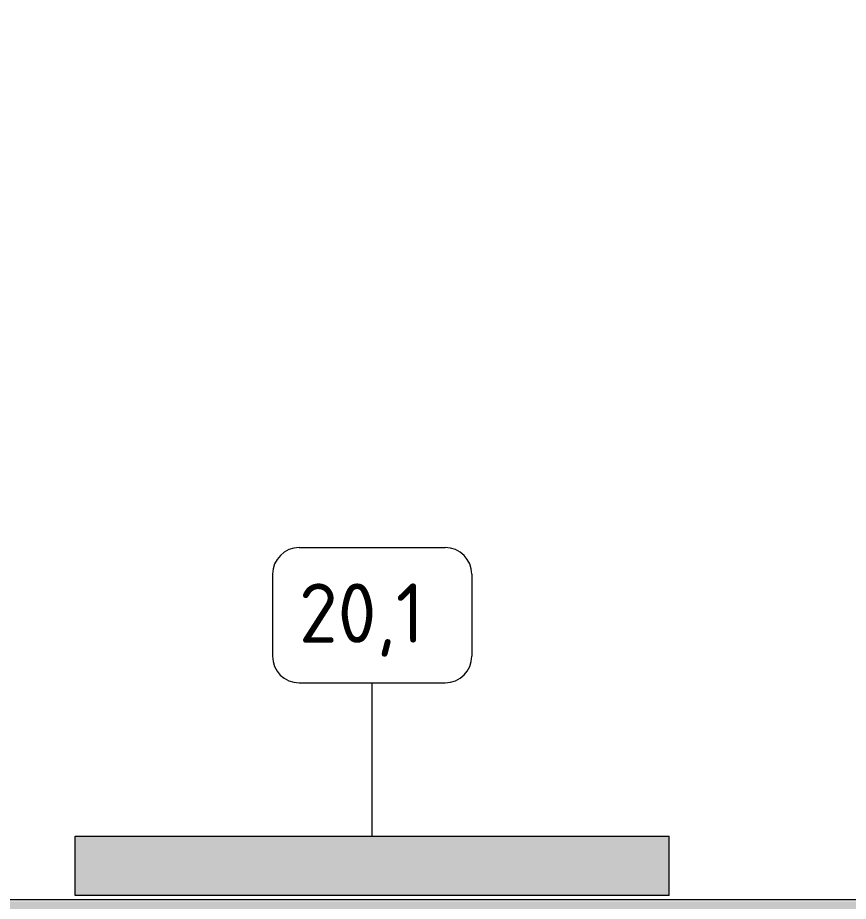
# Model space of a CAD drawing. Header units: millimetres. Extents: x 855 to 77750, y -1987 to 27400.
# Drawn here: x 68835 to 69534, y 4200 to 4944 of the extents above; entities that cross this region are included whole.
import ezdxf

# ---------------------------------------------------------------- set-up
doc = ezdxf.new("R2010")
doc.units = ezdxf.units.MM
for name, color, linetype, lineweight in [('A-WALL-PATT', 7, 'Continuous', 9), ('I-FURN-IDEN', 7, 'Continuous', 9), ('I-WALL', 7, 'Continuous', 9)]:
    doc.layers.add(name, color=color, linetype=linetype, lineweight=lineweight)
doc.layers.add('I-FURN-2', color=7, linetype='Continuous', lineweight=9, true_color=0xc0c0c0)
doc.layers.add('I-FURN-3', color=7, linetype='Continuous', lineweight=9, true_color=0x7f7f7f, transparency=0.7)
doc.styles.add('GOST Common_6', font='GOST_Common.ttf', dxfattribs={"height": 50})

# ---------------------------------------------------------------- blocks, each defined once
blk = doc.blocks.new('Подушка 500500  - Подушка 500500 -V43-Развертка 1_04-3')
at = {"layer": 'I-FURN-3'}
blk.add_hatch(color=256, dxfattribs=at).paths.add_polyline_path([(-24009.72, 4205), (-23570, 4205), (-23570, 4255), (-24070, 4255), (-24070, 4205)])
at = {"layer": 'I-FURN-2'}
for p, q in [((-24070, 4255), (-23570, 4255)), ((-24070, 4205), (-24070, 4255)), ((-23570, 4205), (-23570, 4255)), ((-23570, 4205), (-24070, 4205))]:
    blk.add_line(p, q, dxfattribs=at)
blk = doc.blocks.new('Марка_Мебель - В прямоуг_Balcon_Марка-25523697-Развертка 1_04-3')
at = {"layer": 'I-FURN-IDEN'}
for p, q in [((-24393.07, 5688.94), (-24270.33, 5688.94)), ((-24415.57, 5666.44), (-24415.57, 5597.39)), ((-24247.83, 5666.44), (-24247.83, 5597.56)), ((-24393.23, 5575.06), (-24270.33, 5575.06))]:
    blk.add_line(p, q, dxfattribs=at)
for centre, radius, start, end in [((-24393.07, 5666.44), 22.5, 90, 180), ((-24270.33, 5666.44), 22.5, 0, 90), ((-24393.23, 5597.39), 22.34, 180, 270), ((-24270.33, 5597.56), 22.5, 270, 0)]:
    blk.add_arc(centre, radius, start, end, dxfattribs=at)

msp = doc.modelspace()

# ---------------------------------------------------------------- hatches: boundary and pattern name
at = {"layer": 'A-WALL-PATT'}
h = msp.add_hatch(dxfattribs=at)
h.set_pattern_fill('FP_53', color=256, style=0, pattern_type=2)
h.set_pattern_definition([(0, (72394.7, 4200), (0, 3050), []), (90, (72394.7, 4200), (-1300, 8e-14), [])])
h.paths.add_polyline_path([(66613.67, 4200), (71094.67, 4200), (71094.67, 4205), (70983.67, 4205), (70983.67, 4255), (71094.67, 4255), (71094.67, 5000), (69453.67, 5000), (69453.67, 6300), (67840.93, 6300), (67836.57, 6282.68), (67826.4, 6267.87), (67811.58, 6258.74), (67792.58, 6255.7), (67771.97, 6258.72), (67755.98, 6267.78), (67745.05, 6282.57), (67740.36, 6300), (66756.2, 6300), (66652.56, 5020.75), (66613.67, 5020.75), (66613.67, 4260.59)])
h.paths.add_polyline_path([(72394.67, 4200), (72513.67, 4200), (72513.67, 6300), (72394.67, 6300), (72394.67, 4600), (72430.9, 4464.77), (72394.67, 4464.77), (72394.67, 4229.46)])
h.paths.add_polyline_path([(68591.69, 4205), (68183.67, 4205), (68183.67, 4255), (68683.67, 4255), (68683.67, 4205)])
h.paths.add_polyline_path([(68883.67, 4205), (68883.67, 4255), (69383.67, 4255), (69383.67, 4205), (68943.94, 4205)])
h.paths.add_polyline_path([(70783.67, 4205), (70283.67, 4205), (70283.67, 4255), (70783.67, 4255)])
h.paths.add_polyline_path([(67887.19, 4205), (67483.67, 4205), (67483.67, 4255), (67983.67, 4255), (67983.67, 4205)])
h.paths.add_polyline_path([(68889.96, 5030), (68858.57, 5030), (68858.57, 5088.86), (68697.68, 5088.86), (68697.68, 5030), (68666.29, 5030), (68666.29, 5120.25), (68685.91, 5120.25), (68699.65, 5148.73), (68709.46, 5188.79), (68715.34, 5240.42), (68717.3, 5308.61), (68717.3, 5340), (68866.42, 5340), (68866.42, 5120.25), (68889.96, 5120.25), (68889.96, 5050.14)])
h.paths.add_polyline_path([(68088.53, 5084.94), (68052.12, 5089.06), (68023.2, 5101.43), (68001.04, 5121.62), (67984.88, 5149.19), (67975.02, 5181.61), (67971.74, 5216.39), (67975.45, 5252.95), (67986.6, 5284.57), (68004.6, 5310.19), (68028.87, 5328.81), (68057.66, 5340.15), (68089.21, 5343.92), (68123.63, 5339.03), (68152.08, 5324.37), (68173.69, 5300.82), (68187.55, 5269.31), (68156.16, 5261.83), (68145.28, 5284.72), (68130.41, 5300.42), (68111.37, 5309.5), (68087.98, 5312.53), (68061.02, 5309.17), (68038.87, 5299.1), (68022.06, 5283.38), (68011.12, 5263.05), (68005.12, 5240.07), (68003.13, 5216.33), (68005.49, 5187.39), (68012.6, 5162.31), (68024.71, 5142.12), (68042.09, 5127.76), (68063.31, 5119.14), (68085.41, 5116.33), (68111.61, 5120.22), (68133.45, 5131.9), (68149.93, 5151.25), (68160.09, 5178.13), (68191.48, 5170.04), (68176.99, 5133.46), (68154.26, 5106.73), (68124.4, 5090.38), (68111.61, 5088.44)])
h.paths.add_polyline_path([(68237.16, 5084.94), (68211.1, 5088.86), (68215.02, 5120.25), (68230.04, 5116.33), (68240.66, 5118.44), (68248.22, 5124.76), (68252.75, 5138.9), (68254.26, 5164.46), (68254.26, 5340), (68407.3, 5340), (68407.3, 5088.86), (68375.91, 5088.86), (68375.91, 5308.61), (68285.66, 5308.61), (68285.66, 5180.46), (68282.01, 5123.29), (68276.36, 5107.13), (68266.71, 5095.02), (68253.5, 5087.46), (68239.44, 5085.29)])
h.paths.add_polyline_path([(67837.39, 5084.94), (67800.98, 5089.06), (67772.06, 5101.43), (67749.9, 5121.62), (67733.74, 5149.19), (67723.88, 5181.61), (67720.6, 5216.39), (67724.31, 5252.95), (67735.46, 5284.57), (67753.46, 5310.19), (67777.73, 5328.81), (67806.52, 5340.15), (67838.07, 5343.92), (67872.49, 5339.03), (67900.94, 5324.37), (67922.55, 5300.82), (67936.41, 5269.31), (67905.02, 5261.83), (67894.14, 5284.72), (67879.27, 5300.42), (67860.23, 5309.5), (67836.84, 5312.53), (67809.88, 5309.17), (67787.73, 5299.1), (67770.92, 5283.38), (67759.98, 5263.05), (67753.98, 5240.07), (67751.99, 5216.33), (67754.35, 5187.39), (67761.46, 5162.31), (67773.56, 5142.12), (67790.95, 5127.76), (67811.79, 5119.19), (67834.27, 5116.33), (67860.47, 5120.22), (67882.3, 5131.9), (67898.79, 5151.25), (67908.95, 5178.13), (67940.34, 5170.04), (67925.85, 5133.46), (67903.12, 5106.73), (67873.26, 5090.38), (67860.47, 5088.44)])
h.paths.add_polyline_path([(68973.17, 5084.94), (68944.9, 5088.86), (68944.9, 5116.33), (68969.61, 5116.33), (68979.5, 5118.08), (68987.94, 5123.32), (68996.05, 5134.77), (69004.93, 5155.14), (68911.55, 5340), (68946.31, 5340), (69021.42, 5191.25), (69088.99, 5340), (69123.45, 5340), (69018.14, 5123.32), (69013.71, 5113.97), (69002.17, 5096.28), (68989.86, 5087.77), (68979.5, 5086.01)])
h.paths.add_polyline_path([(67514.88, 5088.86), (67481.22, 5088.86), (67481.22, 5340), (67512.61, 5340), (67512.61, 5141.1), (67644.07, 5340), (67677.42, 5340), (67677.42, 5088.86), (67646.03, 5088.86), (67646.03, 5287.21), (67534.93, 5119.18)])
h.paths.add_polyline_path([(68646.67, 5088.86), (68462.24, 5088.86), (68462.24, 5340), (68642.75, 5340), (68642.75, 5308.61), (68493.63, 5308.61), (68493.63, 5234.05), (68634.9, 5234.05), (68634.9, 5202.66), (68493.63, 5202.66), (68493.63, 5120.25), (68646.67, 5120.25)])
h.paths.add_polyline_path([(69184.27, 5088.86), (69152.88, 5088.86), (69152.88, 5340), (69184.27, 5340), (69184.27, 5141.1), (69315.73, 5340), (69349.08, 5340), (69349.08, 5088.86), (69317.69, 5088.86), (69317.69, 5287.21), (69186.54, 5088.86)])
h.paths.add_polyline_path([(68835.03, 5120.25), (68835.03, 5308.61), (68748.7, 5308.61), (68748.7, 5295.98), (68742.32, 5209.95), (68732.88, 5160.24), (68717.3, 5120.25), (68742.32, 5120.25)])
h.paths.add_polyline_path([(69252.94, 5355.7), (69232.32, 5358.72), (69216.34, 5367.78), (69205.41, 5382.57), (69199.97, 5402.79), (69223.51, 5402.79), (69226.82, 5392.45), (69232.34, 5385.1), (69240.41, 5380.66), (69250.12, 5379.24), (69261.43, 5380.66), (69269.62, 5384.91), (69275.14, 5392.22), (69278.45, 5402.79), (69301.99, 5402.79), (69296.93, 5382.68), (69286.76, 5367.87), (69271.94, 5358.74), (69261.43, 5357.06)])
h.paths.add_polyline_path([(67240.86, 5534.94), (67212.59, 5538.86), (67212.59, 5566.33), (67237.3, 5566.33), (67247.19, 5568.08), (67255.63, 5573.32), (67263.74, 5584.77), (67272.62, 5605.14), (67179.24, 5790), (67214, 5790), (67289.11, 5641.25), (67356.68, 5790), (67391.14, 5790), (67285.83, 5573.32), (67281.4, 5563.97), (67269.86, 5546.28), (67257.55, 5537.77), (67247.19, 5536.01)])
h.paths.add_polyline_path([(68008.26, 5534.94), (67971.85, 5539.06), (67942.93, 5551.43), (67920.77, 5571.62), (67904.61, 5599.19), (67894.75, 5631.61), (67891.46, 5666.39), (67895.17, 5702.95), (67906.33, 5734.57), (67924.85, 5760.59), (67948.6, 5778.81), (67977.39, 5790.15), (68008.93, 5793.92), (68043.35, 5789.03), (68071.81, 5774.37), (68093.42, 5750.82), (68107.28, 5719.31), (68075.89, 5711.83), (68065.01, 5734.72), (68050.14, 5750.42), (68031.1, 5759.5), (68007.71, 5762.53), (67980.75, 5759.17), (67958.6, 5749.1), (67941.79, 5733.38), (67930.85, 5713.05), (67924.85, 5690.07), (67922.85, 5666.33), (67925.22, 5637.39), (67932.32, 5612.31), (67944.43, 5592.12), (67961.81, 5577.76), (67982.65, 5569.19), (68005.13, 5566.33), (68031.34, 5570.22), (68053.17, 5581.9), (68069.66, 5601.25), (68079.81, 5628.13), (68111.21, 5620.04), (68096.72, 5583.46), (68073.99, 5556.73), (68044.13, 5540.38), (68031.34, 5538.44)])
h.paths.add_polyline_path([(67848.29, 5538.86), (67816.9, 5538.86), (67816.9, 5737.21), (67685.75, 5538.86), (67652.09, 5538.86), (67652.09, 5790), (67683.48, 5790), (67683.48, 5591.1), (67814.94, 5790), (67848.29, 5790), (67848.29, 5555.17)])
h.paths.add_polyline_path([(68239.44, 5538.86), (68154.37, 5538.86), (68154.37, 5790), (68185.76, 5790), (68185.76, 5684.05), (68247.32, 5683.86), (68280.04, 5681.59), (68304.57, 5673.93), (68320.07, 5662.59), (68330.74, 5647.42), (68336.79, 5630.21), (68338.8, 5612.5), (68333.96, 5584.94), (68319.43, 5560.99), (68307.65, 5551.31), (68291.71, 5544.39), (68271.6, 5540.24), (68247.26, 5538.86)])
h.paths.add_polyline_path([(67565.76, 5538.86), (67565.76, 5639.41), (67524.13, 5625.8), (67488.01, 5621.26), (67463.54, 5624.37), (67442.12, 5633.68), (67425.52, 5647.77), (67415.51, 5665.2), (67410.47, 5687.25), (67408.8, 5719.43), (67408.8, 5790), (67440.19, 5790), (67440.19, 5719.43), (67443.96, 5685.48), (67448.67, 5673.77), (67455.27, 5665.56), (67471.87, 5655.88), (67491.51, 5652.66), (67527.73, 5656.55), (67565.76, 5668.23), (67565.76, 5790), (67597.15, 5790), (67597.15, 5538.86)])
h.paths.add_polyline_path([(68244.56, 5570.25), (68247.32, 5570.26), (68278.19, 5573.36), (68296.07, 5582.67), (68304.57, 5596.36), (68307.41, 5612.62), (68305.35, 5625.79), (68299.19, 5636.84), (68289.61, 5645.06), (68277.27, 5649.74), (68230.83, 5652.66), (68185.76, 5652.66), (68185.76, 5570.25), (68239.44, 5570.25)])
h.paths.add_polyline_path([(67888.72, 5988.86), (67857.33, 5988.86), (67857.33, 6187.21), (67726.18, 5988.86), (67692.52, 5988.86), (67692.52, 6240), (67723.91, 6240), (67723.91, 6041.1), (67855.37, 6240), (67888.72, 6240), (67888.72, 6060.2)])
h.paths.add_polyline_path([(67029.35, 5988.86), (66997.96, 5988.86), (66997.96, 6240), (67029.35, 6240), (67029.35, 6041.1), (67160.81, 6240), (67194.16, 6240), (67194.16, 5988.86), (67162.77, 5988.86), (67162.77, 6187.21), (67031.62, 5988.86)])
h.paths.add_polyline_path([(67311.88, 5988.86), (67311.88, 6208.61), (67229.48, 6208.61), (67229.48, 6240), (67425.68, 6240), (67425.68, 6208.61), (67343.28, 6208.61), (67343.28, 5988.86)])
h.paths.add_polyline_path([(67431.75, 5988.86), (67532, 6240), (67558.73, 6240), (67658.98, 5988.86), (67625.81, 5988.86), (67597.05, 6067.34), (67493.62, 6067.34), (67464.92, 5988.86)])
h.paths.add_polyline_path([(66911.63, 5988.86), (66911.63, 6089.41), (66870, 6075.8), (66833.88, 6071.26), (66809.41, 6074.37), (66787.99, 6083.68), (66771.39, 6097.77), (66761.38, 6115.2), (66756.34, 6137.25), (66754.67, 6169.43), (66754.67, 6240), (66786.06, 6240), (66786.06, 6169.43), (66789.83, 6135.48), (66794.54, 6123.77), (66801.14, 6115.56), (66817.74, 6105.88), (66837.38, 6102.66), (66873.6, 6106.55), (66911.63, 6118.23), (66911.63, 6240), (66943.02, 6240), (66943.02, 5988.86)])
h.paths.add_polyline_path([(67505.14, 6098.73), (67585.59, 6098.73), (67545.35, 6208.55), (67529.73, 6165.87)])
h.paths.add_polyline_path([(67789.76, 6279.24), (67801.08, 6280.66), (67809.26, 6284.91), (67814.78, 6292.22), (67817.22, 6300), (67764.04, 6300), (67766.46, 6292.45), (67771.98, 6285.1), (67780.05, 6280.66)])
at = {"layer": 'I-WALL'}
h = msp.add_hatch(color=256, dxfattribs=at)
h.paths.add_polyline_path([(70969.4, 4185), (72050.65, 4185), (71994.67, 4200), (66613.67, 4200), (66613.67, 4185), (70953.67, 4185)])
h.paths.add_polyline_path([(72163.67, 4185), (72163.67, 4200), (72129.9, 4200), (72129.9, 4185), (72158.25, 4185)])
h.paths.add_polyline_path([(69317.31, 7060), (69533.67, 7060), (69533.67, 7070), (69317.31, 7070)])
h.paths.add_polyline_path([(67887.19, 7060), (69237.31, 7060), (69237.31, 7070), (66818.58, 7070), (66817.77, 7060), (67182.68, 7060)])
h.paths.add_polyline_path([(69613.67, 7060), (69833.67, 7060), (69833.67, 7070), (69613.67, 7070)])
h.paths.add_polyline_path([(69913.67, 7060), (72163.67, 7060), (72163.67, 7070), (69913.67, 7070)])
h.paths.add_polyline_path([(66613.67, 7120), (72163.67, 7120), (72163.67, 8070), (66613.67, 8070), (66613.67, 7500)])

# ---------------------------------------------------------------- linework, layer by layer
at = {"layer": 'I-FURN-IDEN'}
msp.add_line((69133.67, 4255), (69133.67, 4383.96), dxfattribs=at)

# ---------------------------------------------------------------- block references
at = {"layer": 'I-FURN-2'}
msp.add_blockref('Подушка 500500  - Подушка 500500 -V43-Развертка 1_04-3', (92953.67, 0), dxfattribs=at)
at = {"layer": 'I-FURN-IDEN'}
msp.add_blockref('Марка_Мебель - В прямоуг_Balcon_Марка-25523697-Развертка 1_04-3', (93465.37, -1191.1), dxfattribs=at)

# ---------------------------------------------------------------- texts
at = {"layer": 'I-FURN-IDEN', "insert": (69072.04, 4467.66), "char_height": 50, "width": 140.2953, "attachment_point": 1, "style": 'GOST Common_6'}
msp.add_mtext('20,1', dxfattribs=at)

doc.saveas('drawing.dxf')
